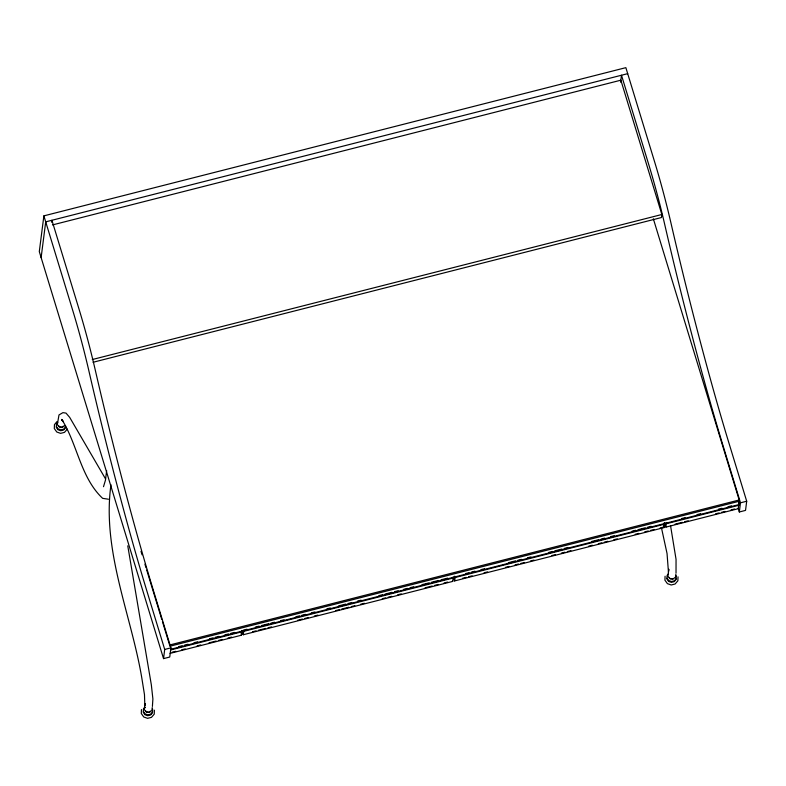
<?xml version="1.0" encoding="UTF-8"?>
<svg xmlns="http://www.w3.org/2000/svg" width="786" height="786" viewBox="0 0 786 786"><rect width="100%" height="100%" fill="white"/><g stroke="black" fill="none" stroke-linecap="round" stroke-linejoin="round"><path stroke-width="1.18" d="M668.454 572.179L667.049 553.55L661.507 527.995M65.552 425.953L65.484 427.82L63.646 430.001L60.777 430.728L57.977 429.736L56.307 427.388L56.513 423.742L57.742 422.298M141.441 709.581L141.303 713.531L143.769 716.989L147.581 718.345L151.472 717.353L154.243 714.14L154.39 710.19M152.681 709.159L152.464 712.804L150.637 714.975L147.768 715.712L144.968 714.71L143.298 712.362L143.504 708.726L144.722 707.272M665.074 576.236L664.927 580.186L667.402 583.644L671.205 585L675.095 584.008L677.876 580.795L678.023 576.845M676.304 575.814L676.098 579.459L674.26 581.63L671.401 582.367L668.591 581.365L666.921 579.017L667.127 575.381L668.355 573.927M152.229 707.567L151.875 710.505L149.409 712.312L146.54 712.116L145.705 710.937M152.396 706.447L152.897 698.99L151.344 684.871L127.764 545.838M668.572 571.196L668.807 569.241L667.933 576.236L669.898 578.584L673.032 578.968L675.508 577.16L675.862 574.222M676.029 573.102L676.048 559.327L670.546 525.687M664.543 523.093L665.919 527.111L738.447 508.64L738.133 508.1L739.321 511.981L745.531 510.399L746.7 501.232L729.192 443.884A369.096 50.294 75.7 0 1 710.043 377.791A518.406 70.642 75.7 0 1 671.175 223.951A130.564 17.793 75.7 0 0 654.61 161.828L625.862 67.655L43.878 215.865L39.3 251.599L163.537 658.609L169.747 657.027L170.916 647.861L153.417 590.512A369.096 50.294 75.7 0 1 134.259 524.419A518.406 70.642 75.7 0 1 95.391 370.579A130.564 17.793 75.7 0 0 78.826 308.456L51.915 220.276L51.66 222.261M41.127 257.592L45.706 221.858L627.7 73.658M106.66 470.637L105.422 480.305L103.497 486.711M110.973 484.746C101.787 550.426 131.105 614.436 141.804 677.964L144.486 694.696L144.821 705.523L145.056 703.568L144.3 709.581L146.265 711.929L149.409 712.312L150.323 711.153M163.537 658.609L164.706 649.442L147.208 592.094A369.096 50.294 75.7 0 1 128.049 525.991A518.406 70.642 75.7 0 1 89.182 372.161A130.564 17.793 75.7 0 0 72.617 310.038L43.878 215.865M241.351 632.642L241.4 635.216L170.061 653.382M241.4 635.216L241.607 630.618M243.277 634.744L243.709 631.355L453.158 578.024L452.726 581.404L243.277 634.744L243.346 631.158M454.593 580.933L454.799 576.325L454.593 580.933L664.042 527.593L664.249 522.985L664.042 527.593M620.596 82.206L621.49 75.24L648.401 163.409A130.564 17.793 75.7 0 1 664.966 225.533A518.406 70.642 75.7 0 0 703.834 379.373A369.096 50.294 75.7 0 0 722.982 445.466L740.491 502.814L739.321 511.981M52.465 224.934L620.852 80.192L661.851 214.499L661.458 217.526L93.082 362.267M665.919 527.111L666.125 522.513M738.398 506.066L739.174 499.984L653.353 218.822M738.447 508.64L738.653 504.042L738.968 504.583L170.582 649.324M738.968 504.583L739.174 499.984L169.599 645.021L162.447 621.598M57.044 421.532L54.46 424.607L54.313 428.547L56.788 432.005L60.591 433.361L64.481 432.369L67.262 429.166M63.342 426.179L60.974 427.643L58.714 425.953M65.592 426.975L63.754 429.156L60.886 429.883L58.085 428.891L56.415 426.543M143.396 709.571L145.233 707.39M152.572 711.959L150.745 714.13L147.876 714.867L145.076 713.865L143.406 711.517M676.206 578.614L674.368 580.785L671.509 581.522L668.699 580.52L667.029 578.172M64.894 425.531L62.418 427.338L59.284 426.955L57.319 424.607L58.989 414.939L62.929 412.64L66.014 413.102L69.699 417.386L105.589 478.979M92.276 359.546L661.851 214.499M169.825 646.249L739.4 501.203M164.706 649.442L170.916 647.861M740.491 502.814L746.7 501.232M178.569 646.672L182.156 645.758M184.533 645.149L188.109 644.245M193.975 642.742L197.62 641.818M209.39 638.822L213.075 637.878M215.315 637.308L219.019 636.365M224.806 634.892L228.53 633.948M230.907 633.339L234.474 632.435M247.05 629.232L243.483 630.136L243.709 631.355M255.381 627.11L259.184 626.137M261.551 625.538L268.665 623.72M271.042 623.121L274.599 622.217M280.523 620.704L284.08 619.8M295.841 616.804L299.495 615.87M301.795 615.291L305.42 614.367M311.315 612.864L314.901 611.95M326.789 608.924L330.356 608.02M338.619 605.908L345.83 604.08M348.1 603.501L351.774 602.557M357.581 601.084L361.138 600.18M378.921 595.65L382.713 594.678M385.101 594.078L391.968 592.33M394.621 591.652L398.188 590.738M403.827 589.303L407.384 588.4M410.086 587.712L413.662 586.798M421.994 584.676L429.127 582.858M431.514 582.259L438.205 580.549M441.034 579.832L447.686 578.132M465.509 573.593L469.085 572.689M471.462 572.08L475.029 571.176M480.983 569.654L484.549 568.75M508.355 562.688L515.498 560.87M517.876 560.261L521.442 559.357M527.396 557.834L530.963 556.93M548.815 552.381L552.391 551.477M554.769 550.868L561.911 549.05M564.289 548.441L567.856 547.537M591.662 541.475L598.804 539.658M601.182 539.049L604.748 538.135M610.702 536.622L614.269 535.718M632.121 531.169L635.687 530.265M638.075 529.656L645.208 527.838M647.595 527.229L651.162 526.325M681.58 518.573L685.146 517.669M697.035 514.634L700.601 513.73M718.443 509.19L722.01 508.277M727.954 506.764L731.52 505.86M170.493 650.002L241.833 631.836M455.025 577.543L664.475 524.203M666.351 523.731L738.879 505.26M172.124 652.233L175.691 651.329M181.635 649.816L185.211 648.902M197.099 645.876L200.666 644.972M208.988 642.85L216.121 641.032M218.498 640.433L222.065 639.519M228.009 638.006L231.575 637.102M252.483 631.777L256.049 630.863M258.427 630.264L265.57 628.436M267.947 627.837L271.524 626.923M297.707 620.262L302.463 619.044M304.84 618.444L308.417 617.531M314.361 616.018L317.937 615.104M335.789 610.565L339.356 609.651M341.733 609.042L348.876 607.224M351.254 606.625L354.83 605.711M360.774 604.198L364.35 603.284M382.202 598.745L385.769 597.832M388.146 597.222L391.723 596.319M397.667 594.806L401.243 593.892M425.039 587.83L432.182 586.012M434.56 585.403L438.126 584.499M444.08 582.986L447.647 582.072M462.61 578.26L466.186 577.356M468.564 576.747L472.131 575.843M484.029 572.807L487.605 571.903M505.457 567.354L509.023 566.441M514.977 564.928L518.544 564.024M520.922 563.415L524.498 562.501M530.442 560.988L534.018 560.084M551.87 555.535L555.437 554.621M561.391 553.108L564.957 552.204M567.335 551.595L570.911 550.681M588.763 546.142L592.33 545.229M598.284 543.716L601.85 542.802M604.228 542.202L607.804 541.289M613.748 539.776L617.324 538.862M635.167 534.323L638.743 533.409M644.697 531.896L648.263 530.982M650.641 530.383L654.217 529.469M660.161 527.956L663.738 527.042M675.115 524.144L682.248 522.336M684.626 521.727L688.192 520.813M715.545 513.857L719.111 512.944M721.489 512.344L725.056 511.431M731 509.918L734.566 509.014M673.032 578.909L670.173 578.771L669.328 577.592M108.468 499.218L102.652 498.353C81.685 478.694 77.775 447.43 64.039 423.222L61.77 419.41L63.489 421.827L61.76 420.176M452.412 580.864L452.726 581.404M453.217 576.914L454.279 580.382M241.901 630.726L242.962 634.204M140.999 551.31L142.07 554.818M144.929 564.191L146 567.708M146.717 570.047L161.729 619.25"/></g></svg>
